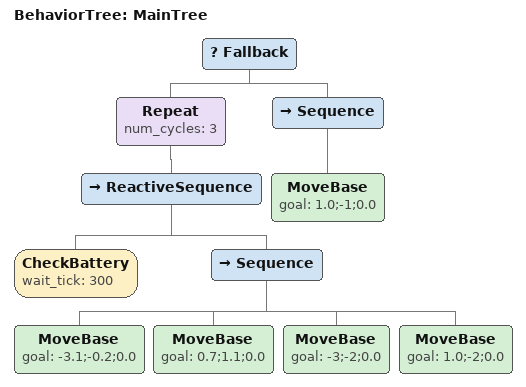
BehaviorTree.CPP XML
<root main_tree_to_execute = "MainTree">
    <BehaviorTree ID="MainTree">
	<Fallback>
        <Repeat num_cycles="3">
		<ReactiveSequence>
			<CheckBattery wait_tick="300" />
            		<Sequence>
                		<MoveBase  goal="-3.1;-0.2;0.0"/>
				<MoveBase  goal="0.7;1.1;0.0"/>
				<MoveBase  goal="-3;-2;0.0"/>
				<MoveBase  goal="1.0;-2;0.0"/>
            		</Sequence>
		</ReactiveSequence>
        </Repeat>
 			<Sequence>
                    		<MoveBase  goal="1.0;-1;0.0"/>>
               		 </Sequence>
	</Fallback>
    </BehaviorTree>
</root>
